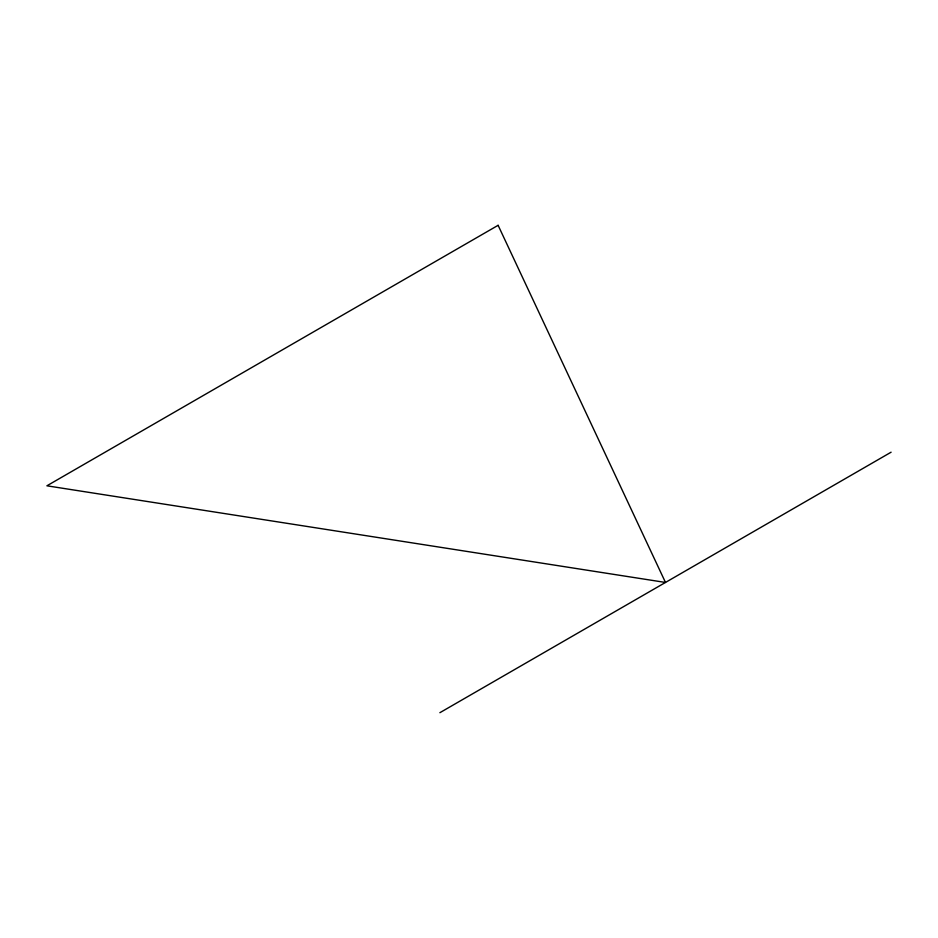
<?xml version="1.0" encoding="UTF-8"?>
<svg xmlns="http://www.w3.org/2000/svg" width="938" height="938" viewBox="0 0 938 938"><rect width="100%" height="100%" fill="white"/><g stroke="black" fill="none" stroke-linecap="round" stroke-linejoin="round"><path stroke-width="1.41" d="M439.887 712.692L891.1 452.198M498.113 225.308L46.9 485.802L665.488 582.451L498.113 225.308"/></g></svg>
